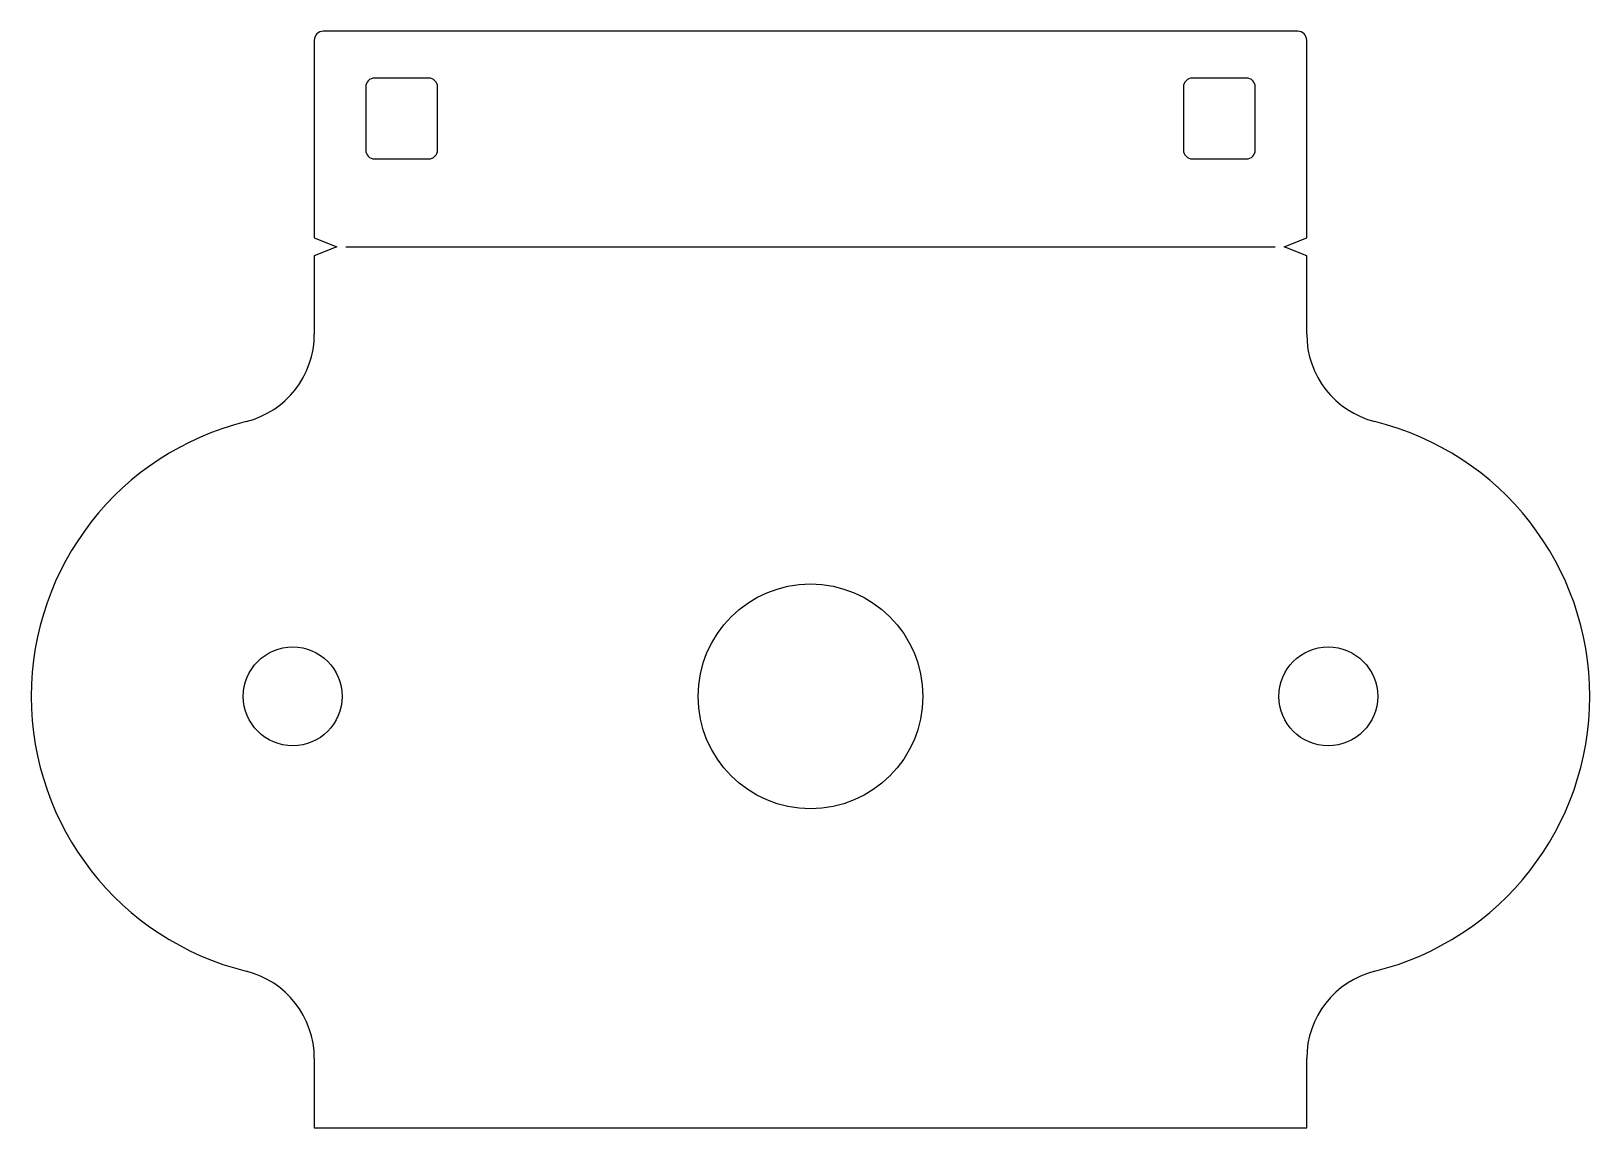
# Model space of a CAD drawing. Header units: millimetres. Extents: x 5457.5 to 5544.2, y -0.3 to 60.8.
import ezdxf

# ---------------------------------------------------------------- set-up
doc = ezdxf.new("R2010")
doc.units = ezdxf.units.MM
doc.layers.add('cutting', color=1, linetype='Continuous')
doc.layers.add('information', color=3, linetype='Continuous')

msp = doc.modelspace()

# ---------------------------------------------------------------- linework, layer by layer
at = {"layer": 'cutting', "color": 1}
for p, q in [((5527.967, 60.75), (5473.767, 60.75)), ((5473.267, 60.25), (5473.267, 49.25)), ((5528.467, 49.25), (5528.467, 60.25)), ((5479.624, 58.142), (5476.624, 58.142)), ((5525.109, 58.142), (5522.109, 58.142)), ((5476.124, 57.642), (5476.124, 54.142)), ((5480.124, 54.142), (5480.124, 57.642)), ((5521.609, 57.642), (5521.609, 54.142)), ((5525.609, 54.142), (5525.609, 57.642)), ((5480.124, 54.142), (5480.124, 54.142)), ((5476.624, 53.642), (5479.624, 53.642)), ((5522.109, 53.642), (5525.109, 53.642)), ((5473.267, 49.25), (5474.517, 48.75)), ((5474.517, 48.75), (5473.267, 48.25)), ((5527.217, 48.75), (5528.467, 49.25)), ((5528.467, 48.25), (5527.217, 48.75)), ((5473.267, 48.25), (5473.267, 43.889)), ((5528.467, 43.889), (5528.467, 48.25)), ((5473.267, 3.611), (5473.267, -0.25)), ((5528.467, -0.25), (5528.467, 3.611)), ((5473.267, -0.25), (5500.867, -0.25)), ((5500.867, -0.25), (5528.467, -0.25))]:
    msp.add_line(p, q, dxfattribs=at)
for centre, radius in [((5500.867, 23.75), 6.25), ((5472.067, 23.75), 2.75), ((5529.667, 23.75), 2.75)]:
    msp.add_circle(centre, radius, dxfattribs=at)
for centre, radius, start, end in [((5473.767, 60.25), 0.5, 90, 180), ((5527.967, 60.25), 0.5, 0, 90), ((5476.624, 57.642), 0.5, 90, 180), ((5479.624, 57.642), 0.5, 0, 90), ((5522.109, 57.642), 0.5, 90, 180), ((5525.109, 57.642), 0.5, 0, 90), ((5476.624, 54.142), 0.5, 180, 270), ((5479.624, 54.142), 0.5, 270, 0), ((5522.109, 54.142), 0.5, 180, 270), ((5525.109, 54.142), 0.5, 270, 0), ((5468.267, 43.889), 5, 283.94343, 0), ((5533.467, 43.889), 5, 180, 256.05657), ((5473.267, 23.75), 15.75, 103.94343, 256.05657), ((5528.467, 23.75), 15.75, 283.94343, 76.05657), ((5468.267, 3.611), 5, 0, 76.05657), ((5533.467, 3.611), 5, 103.94343, 180)]:
    msp.add_arc(centre, radius, start, end, dxfattribs=at)
at = {"layer": 'information', "color": 3}
msp.add_line((5475.017, 48.75), (5526.717, 48.75), dxfattribs=at)

doc.saveas('drawing.dxf')
